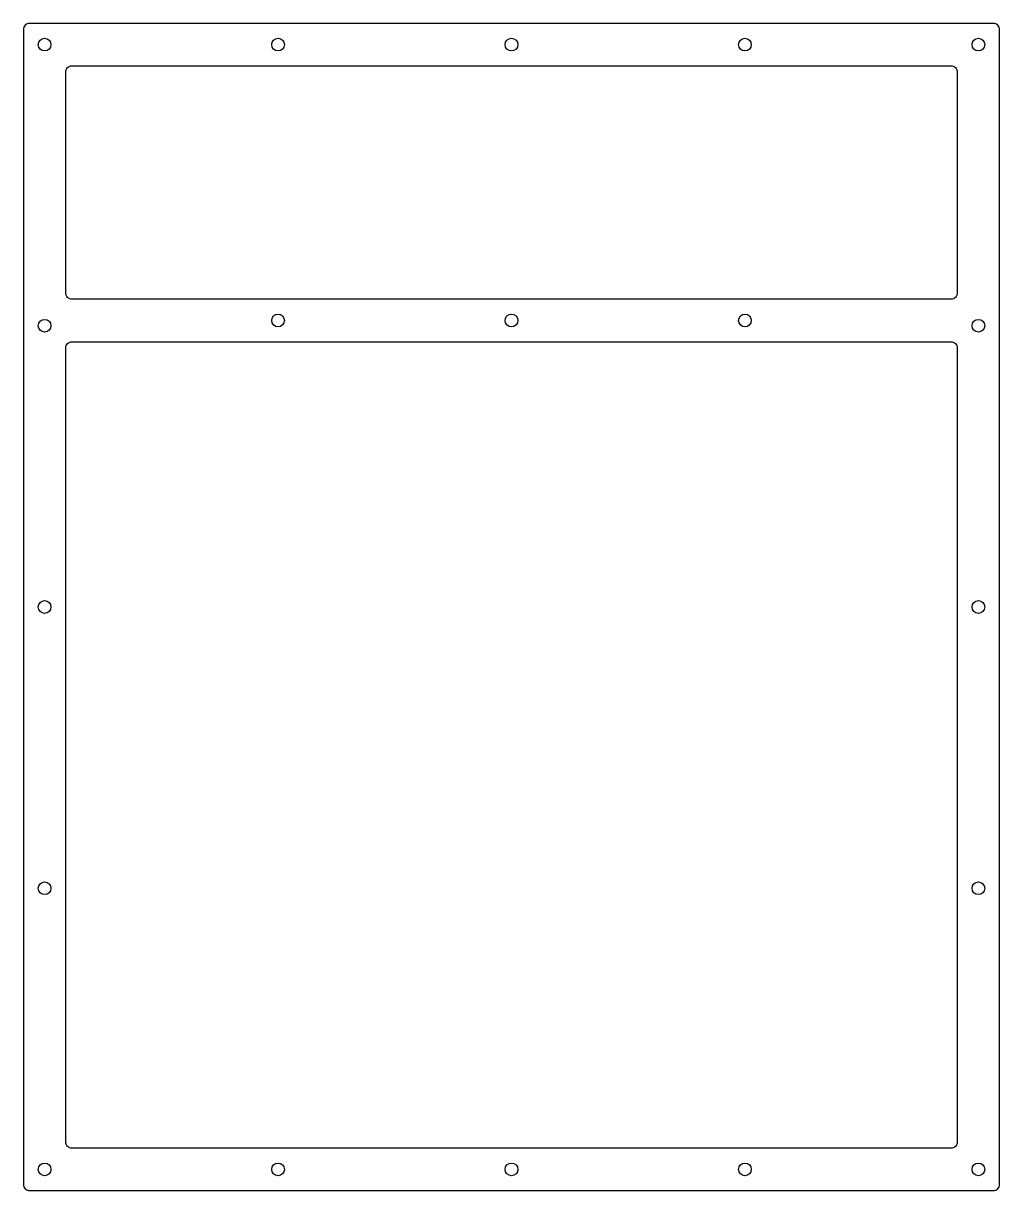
# Model space of a CAD drawing. Header units: millimetres. Extents: x -230 to 230, y -275 to 275.
import ezdxf

# ---------------------------------------------------------------- set-up
doc = ezdxf.new("R2010")
doc.units = ezdxf.units.MM
doc.layers.get('0').update_dxf_attribs({"linetype": 'CONTINUOUS'})

msp = doc.modelspace()

# ---------------------------------------------------------------- linework, layer by layer
for points in [[(227, 275), (-227, 275, 0.414214), (-230, 272), (-230, -272, 0.414214), (-227, -275), (227, -275, 0.414214), (230, -272), (230, 272, 0.414214)], [(207, 145), (-207, 145, -0.414214), (-210, 148), (-210, 252, -0.414214), (-207, 255), (207, 255, -0.414214), (210, 252), (210, 148, -0.414214)], [(-207, 125), (207, 125, -0.414214), (210, 122), (210, -252, -0.414214), (207, -255), (-207, -255, -0.414214), (-210, -252), (-210, 122, -0.414214)]]:
    msp.add_lwpolyline(points, format="xyb", close=True)
for centre in [(-220, 265), (-110, 265), (0, 265), (110, 265), (220, 265), (-110, 135), (0, 135), (110, 135), (-220, 132.5), (220, 132.5), (-220, 0), (220, 0), (-220, -132.5), (220, -132.5), (-220, -265), (-110, -265), (0, -265), (110, -265), (220, -265)]:
    msp.add_circle(centre, 3)

doc.saveas('drawing.dxf')
